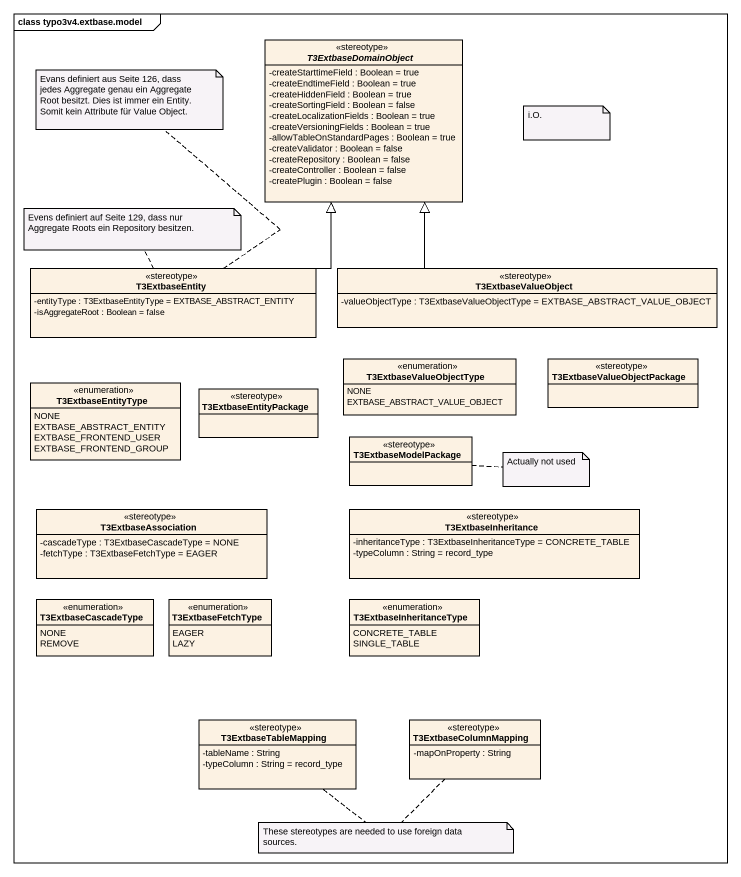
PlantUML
@startuml
mainframe class typo3v4.extbase.model
hide circle
hide empty members
skinparam classAttributeIconSize 0
abstract class T3ExtbaseDomainObject <<stereotype>> {
  -createStarttimeField : Boolean = true
  -createEndtimeField : Boolean = true
  -createHiddenField : Boolean = true
  -createSortingField : Boolean = false
  -createLocalizationFields : Boolean = true
  -createVersioningFields : Boolean = true
  -allowTableOnStandardPages : Boolean = true
  -createValidator : Boolean = false
  -createRepository : Boolean = false
  -createController : Boolean = false
  -createPlugin : Boolean = false
}
class T3ExtbaseEntity <<stereotype>> {
  -entityType : T3ExtbaseEntityType = EXTBASE_ABSTRACT_ENTITY
  -isAggregateRoot : Boolean = false
}
class T3ExtbaseValueObject <<stereotype>> {
  -valueObjectType : T3ExtbaseValueObjectType = EXTBASE_ABSTRACT_VALUE_OBJECT
}
enum T3ExtbaseValueObjectType {
  NONE
  EXTBASE_ABSTRACT_VALUE_OBJECT
}
class T3ExtbaseValueObjectPackage <<stereotype>>
enum T3ExtbaseEntityType {
  NONE
  EXTBASE_ABSTRACT_ENTITY
  EXTBASE_FRONTEND_USER
  EXTBASE_FRONTEND_GROUP
}
class T3ExtbaseEntityPackage <<stereotype>>
class T3ExtbaseModelPackage <<stereotype>>
class T3ExtbaseAssociation <<stereotype>> {
  -cascadeType : T3ExtbaseCascadeType = NONE
  -fetchType : T3ExtbaseFetchType = EAGER
}
class T3ExtbaseInheritance <<stereotype>> {
  -inheritanceType : T3ExtbaseInheritanceType = CONCRETE_TABLE
  -typeColumn : String = record_type
}
enum T3ExtbaseCascadeType {
  NONE
  REMOVE
}
enum T3ExtbaseFetchType {
  EAGER
  LAZY
}
enum T3ExtbaseInheritanceType {
  CONCRETE_TABLE
  SINGLE_TABLE
}
class T3ExtbaseTableMapping <<stereotype>> {
  -tableName : String
  -typeColumn : String = record_type
}
class T3ExtbaseColumnMapping <<stereotype>> {
  -mapOnProperty : String
}
T3ExtbaseEntity -up-|> T3ExtbaseDomainObject
T3ExtbaseValueObject -up-|> T3ExtbaseDomainObject
note top of T3ExtbaseEntity : Evans definiert aus Seite 126, dass jedes Aggregate genau ein Aggregate Root besitzt. Dies ist immer ein Entity. Somit kein Attribute für Value Object.
note as N2
  i.O.
end note
note top of T3ExtbaseEntity : Evens definiert auf Seite 129, dass nur Aggregate Roots ein Repository besitzen.
note right of T3ExtbaseModelPackage : Actually not used
note as N5
  These stereotypes are needed to use foreign data sources.
end note
N5 .. T3ExtbaseTableMapping
N5 .. T3ExtbaseColumnMapping
@enduml
